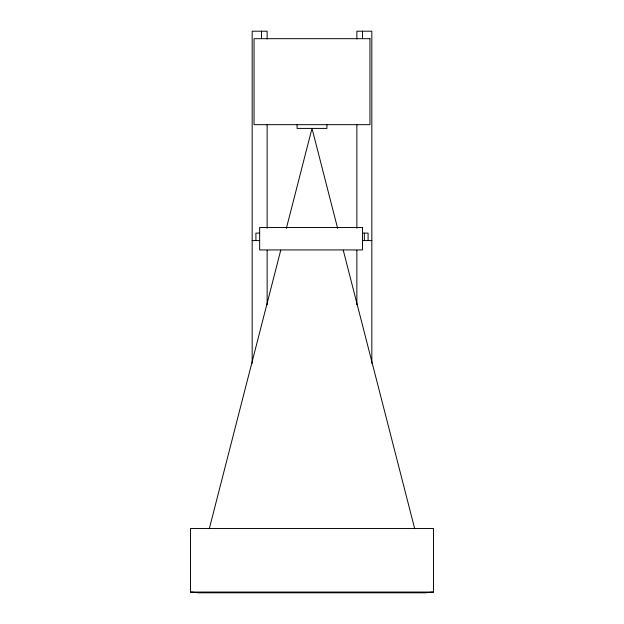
<?xml version="1.0" encoding="UTF-8"?>
<svg xmlns="http://www.w3.org/2000/svg" width="624" height="624" viewBox="0 0 624 624"><rect width="100%" height="100%" fill="white"/><g stroke="black" fill="none" stroke-linecap="round" stroke-linejoin="round"><path stroke-width="0.94" d="M209.313 528.653L280.753 250.185M286.33 228.478L312 128.411L337.67 228.478M433.516 592.051L425.108 592.8L198.892 592.8L190.484 592.051L190.484 528.489L433.516 528.489L433.516 592.051L190.484 592.051M259.654 233.103L255.918 233.103L255.918 240.583M362.474 233.103L368.082 233.103L368.082 240.583M252.174 240.583L259.654 240.583M362.474 240.583L371.826 240.583M343.247 250.185L414.687 528.653M371.826 363.254L371.826 31.2L356.866 31.2L356.866 38.992M364.346 233.103L364.346 240.583M362.474 31.2L362.474 38.68M356.866 124.675L356.866 228.267M356.866 250.31L356.866 304.777M326.921 124.675L326.921 128.411L297.079 128.411L297.079 124.675M267.134 38.992L267.134 31.2L252.174 31.2L252.174 363.254M267.134 124.675L267.134 228.267M267.134 250.31L267.134 304.777M261.526 31.2L261.526 38.68M369.954 38.68L254.046 38.68L254.046 124.675L369.954 124.675L369.954 38.68M362.474 227.495L259.654 227.495L259.654 249.935L362.474 249.935L362.474 227.495"/></g></svg>
